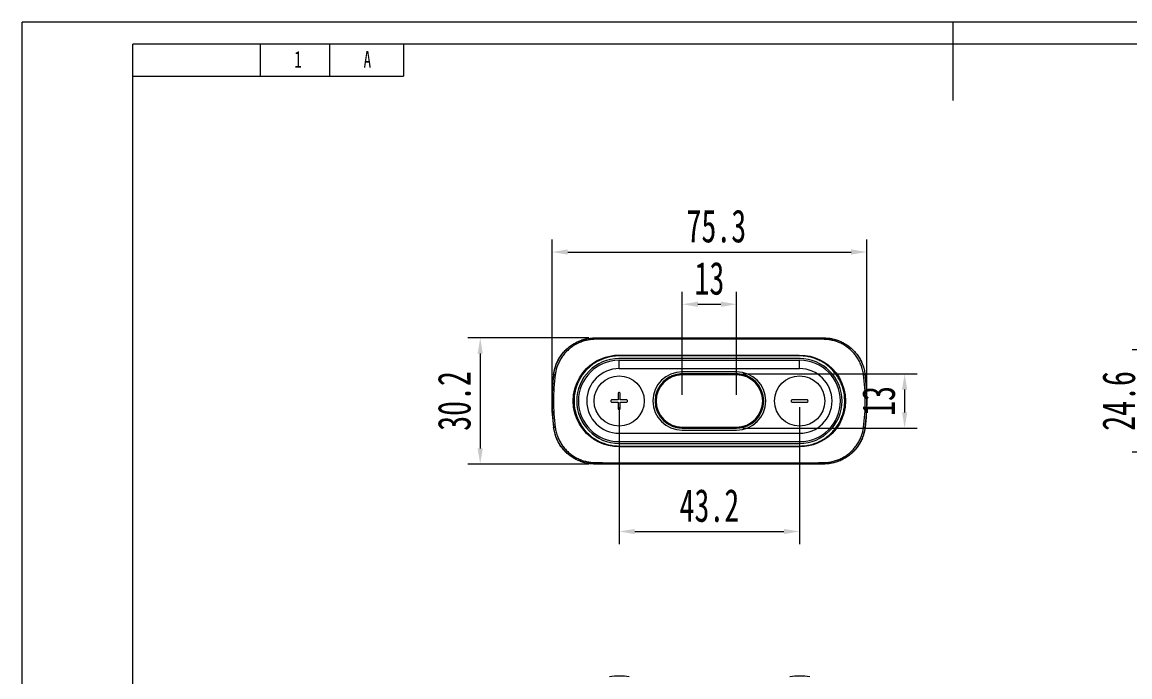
# Model space of a CAD drawing. Header units: millimetres. Extents: x 37 to 3702, y -325 to 1382.
# Drawn here: x 2699.8 to 2964.9, y -163.7 to -6.9 of the extents above; entities that cross this region are included whole.
import ezdxf

# ---------------------------------------------------------------- set-up
doc = ezdxf.new("R2010")
doc.units = ezdxf.units.MM
doc.header["$PDSIZE"] = -1
doc.layers.get('0').update_dxf_attribs({"lineweight": 20})
for name, color, linetype, lineweight in [('2细线层', 4, 'Continuous', 0), ('AM_5', 3, 'Continuous', 25), ('图框层', 7, 'Continuous', 15)]:
    doc.layers.add(name, color=color, linetype=linetype, lineweight=lineweight)
doc.layers.add('5剖面线层', color=2, linetype='Continuous')
doc.styles.add('标准', font='', dxfattribs={"width": 0.667})
doc.styles.get('标准').set_extended_font_data('SimSun')
doc.dimstyles.new('标准$0', dxfattribs={"dimscale": 1.5, "dimtxt": 5.25, "dimasz": 2.5, "dimexe": 2, "dimexo": 1, "dimgap": 1.5, "dimtad": 1, "dimdec": 1, "dimdsep": 46, "dimtxsty": '标准', "dimcen": 2.5, "dimadec": 0, "dimazin": 0, "dimtfac": 0.714286, "dimtdec": 1, "dimtmove": 0, "dimatfit": 3, "dimfxl": 0, "dimtolj": 1, "dimtzin": 0, "dimlwd": 15, "dimlwe": 15, "dimarcsym": 0})

# ---------------------------------------------------------------- blocks, each defined once
blk = doc.blocks.new('*D129')
at = {"layer": 'AM_5', "color": 0, "linetype": 'Continuous', "lineweight": 15, "transparency": 16777216}
for p, q in [((2826.6, -96.13), (2826.6, -58.95)), ((2901.94, -96.13), (2901.94, -58.95)), ((2830.35, -61.95), (2898.19, -61.95))]:
    blk.add_line(p, q, dxfattribs=at)
at = {"layer": 'AM_5', "color": 0, "transparency": 16777216}
for points in [[(2830.35, -61.32), (2830.35, -62.57), (2826.6, -61.95)], [(2898.19, -61.32), (2898.19, -62.57), (2901.94, -61.95)]]:
    blk.add_solid(points, dxfattribs=at)
at = {"layer": 'Defpoints', "color": 0, "transparency": 16777216}
for p in [(2901.94, -61.95), (2826.6, -97.63), (2901.94, -97.63)]:
    blk.add_point(p, dxfattribs=at)
at = {"layer": 'AM_5', "color": 0, "lineweight": 20, "transparency": 16777216, "insert": (2865.93, -55.76), "char_height": 7.875, "attachment_point": 5, "style": '标准'}
blk.add_mtext('\\A1;75.3', dxfattribs=at)
blk = doc.blocks.new('*D130')
at = {"layer": 'AM_5', "color": 0, "linetype": 'Continuous', "lineweight": 15, "transparency": 16777216}
for p, q in [((2835.43, -82.51), (2806.42, -82.51)), ((2809.42, -86.26), (2809.42, -109)), ((2835.43, -112.75), (2806.42, -112.75))]:
    blk.add_line(p, q, dxfattribs=at)
at = {"layer": 'AM_5', "color": 0, "transparency": 16777216}
for points in [[(2808.79, -86.26), (2810.04, -86.26), (2809.42, -82.51)], [(2808.79, -109), (2810.04, -109), (2809.42, -112.75)]]:
    blk.add_solid(points, dxfattribs=at)
at = {"layer": 'Defpoints', "color": 0, "transparency": 16777216}
for p in [(2836.93, -82.51), (2809.42, -112.75), (2836.93, -112.75)]:
    blk.add_point(p, dxfattribs=at)
at = {"layer": 'AM_5', "color": 0, "lineweight": 20, "transparency": 16777216, "insert": (2803.23, -97.63), "char_height": 7.875, "attachment_point": 5, "rotation": 90, "style": '标准'}
blk.add_mtext('\\A1;30.2', dxfattribs=at)
blk = doc.blocks.new('*D133')
at = {"layer": 'AM_5', "color": 0, "linetype": 'Continuous', "lineweight": 15, "transparency": 16777216}
for p, q in [((2842.67, -99.13), (2842.67, -131.9)), ((2885.87, -99.13), (2885.87, -131.9)), ((2846.42, -128.9), (2882.12, -128.9))]:
    blk.add_line(p, q, dxfattribs=at)
at = {"layer": 'AM_5', "color": 0, "transparency": 16777216}
for points in [[(2846.42, -128.28), (2846.42, -129.53), (2842.67, -128.9)], [(2882.12, -128.28), (2882.12, -129.53), (2885.87, -128.9)]]:
    blk.add_solid(points, dxfattribs=at)
at = {"layer": 'Defpoints', "color": 0, "transparency": 16777216}
for p in [(2842.67, -97.63), (2885.87, -97.63), (2885.87, -128.9)]:
    blk.add_point(p, dxfattribs=at)
at = {"layer": 'AM_5', "color": 0, "lineweight": 20, "transparency": 16777216, "insert": (2864.27, -122.71), "char_height": 7.875, "attachment_point": 5, "style": '标准'}
blk.add_mtext('\\A1;43.2', dxfattribs=at)
blk = doc.blocks.new('*D167')
at = {"layer": 'AM_5', "color": 0, "linetype": 'Continuous', "lineweight": 15, "transparency": 16777216}
for p, q in [((3020.12, -85.34), (2965.46, -85.34)), ((2968.46, -89.09), (2968.46, -106.16)), ((3020.12, -109.91), (2965.46, -109.91))]:
    blk.add_line(p, q, dxfattribs=at)
at = {"layer": 'AM_5', "color": 0, "transparency": 16777216}
for points in [[(2967.84, -89.09), (2969.09, -89.09), (2968.46, -85.34)], [(2967.84, -106.16), (2969.09, -106.16), (2968.46, -109.91)]]:
    blk.add_solid(points, dxfattribs=at)
at = {"layer": 'Defpoints', "color": 0, "transparency": 16777216}
for p in [(3021.62, -85.34), (2968.46, -109.91), (3021.62, -109.91)]:
    blk.add_point(p, dxfattribs=at)
at = {"layer": 'AM_5', "color": 0, "lineweight": 20, "transparency": 16777216, "insert": (2962.28, -97.63), "char_height": 7.875, "attachment_point": 5, "rotation": 90, "style": '标准'}
blk.add_mtext('\\A1;24.6', dxfattribs=at)
blk = doc.blocks.new('*D174')
at = {"color": 0, "linetype": 'Continuous', "lineweight": 15, "transparency": 16777216}
for p, q in [((2872.27, -91.14), (2914, -91.14)), ((2911, -94.89), (2911, -100.37)), ((2872.27, -104.12), (2914, -104.12))]:
    blk.add_line(p, q, dxfattribs=at)
at = {"color": 0, "transparency": 16777216}
for points in [[(2910.38, -94.89), (2911.63, -94.89), (2911, -91.14)], [(2910.38, -100.37), (2911.63, -100.37), (2911, -104.12)]]:
    blk.add_solid(points, dxfattribs=at)
at = {"layer": 'Defpoints', "color": 0, "transparency": 16777216}
for p in [(2870.77, -91.14), (2870.77, -104.12), (2911, -104.12)]:
    blk.add_point(p, dxfattribs=at)
at = {"color": 0, "transparency": 16777216, "insert": (2904.81, -97.63), "char_height": 7.875, "attachment_point": 5, "rotation": 90, "style": '标准'}
blk.add_mtext('\\A1;13', dxfattribs=at)
blk = doc.blocks.new('*D175')
at = {"color": 0, "linetype": 'Continuous', "lineweight": 15, "transparency": 16777216}
for p, q in [((2857.77, -96.13), (2857.77, -71.46)), ((2870.77, -96.13), (2870.77, -71.46)), ((2861.52, -74.46), (2867.02, -74.46))]:
    blk.add_line(p, q, dxfattribs=at)
at = {"color": 0, "transparency": 16777216}
for points in [[(2861.52, -73.84), (2861.52, -75.09), (2857.77, -74.46)], [(2867.02, -73.84), (2867.02, -75.09), (2870.77, -74.46)]]:
    blk.add_solid(points, dxfattribs=at)
at = {"layer": 'Defpoints', "color": 0, "transparency": 16777216}
for p in [(2870.77, -74.46), (2857.77, -97.63), (2870.77, -97.63)]:
    blk.add_point(p, dxfattribs=at)
at = {"color": 0, "transparency": 16777216, "insert": (2864.27, -68.28), "char_height": 7.875, "attachment_point": 5, "style": '标准'}
blk.add_mtext('\\A1;13', dxfattribs=at)

msp = doc.modelspace()

# ---------------------------------------------------------------- linework, layer by layer
at = {"color": 7, "lineweight": 20}
for p, q in [((2836.93, -82.51), (2836.93, -82.53)), ((2836.93, -82.51), (2891.6, -82.51)), ((2891.6, -82.51), (2891.6, -82.53)), ((2885.87, -87.48), (2842.67, -87.48)), ((2842.67, -87.88), (2885.87, -87.88)), ((2842.67, -89.88), (2842.67, -87.88)), ((2842.67, -89.88), (2885.87, -89.88)), ((2885.87, -89.88), (2885.87, -87.88)), ((2826.99, -91.29), (2827.01, -91.29)), ((2854.77, -91.86), (2854.77, -91.89)), ((2870.77, -90.63), (2857.77, -90.63)), ((2859.27, -91.13), (2857.77, -91.14)), ((2870.77, -91.13), (2857.77, -91.13)), ((2857.77, -91.18), (2857.77, -91.14)), ((2857.77, -91.18), (2870.77, -91.18)), ((2857.77, -91.18), (2857.77, -91.38)), ((2870.77, -91.38), (2857.77, -91.38)), ((2870.77, -91.14), (2869.27, -91.13)), ((2870.77, -91.18), (2870.77, -91.14)), ((2870.77, -91.18), (2870.77, -91.38)), ((2873.77, -91.86), (2873.77, -91.89)), ((2901.54, -91.29), (2901.52, -91.29)), ((2842.4, -97.36), (2840.91, -97.36)), ((2840.91, -97.9), (2842.4, -97.9)), ((2842.4, -95.87), (2842.4, -97.36)), ((2842.4, -97.9), (2842.4, -99.38)), ((2842.94, -97.36), (2842.94, -95.87)), ((2844.42, -97.36), (2842.94, -97.36)), ((2842.94, -97.9), (2844.42, -97.9)), ((2842.94, -99.38), (2842.94, -97.9)), ((2851.64, -95.53), (2851.61, -95.53)), ((2876.89, -95.53), (2876.92, -95.53)), ((2876.95, -95.63), (2876.92, -95.63)), ((2887.62, -97.36), (2884.11, -97.36)), ((2884.11, -97.9), (2887.62, -97.9)), ((2851.58, -99.63), (2851.61, -99.63)), ((2851.61, -99.73), (2851.64, -99.73)), ((2876.92, -99.73), (2876.89, -99.73)), ((2854.77, -103.37), (2854.77, -103.4)), ((2873.77, -103.37), (2873.77, -103.4)), ((2826.99, -103.97), (2827.01, -103.97)), ((2842.67, -105.38), (2842.67, -107.38)), ((2842.67, -105.38), (2885.87, -105.38)), ((2857.77, -103.88), (2857.77, -104.08)), ((2857.77, -103.88), (2870.77, -103.88)), ((2870.77, -104.08), (2857.77, -104.08)), ((2857.77, -104.08), (2857.77, -104.12)), ((2857.77, -104.12), (2859.27, -104.13)), ((2857.77, -104.13), (2870.77, -104.13)), ((2857.77, -104.63), (2870.77, -104.63)), ((2869.27, -104.13), (2870.77, -104.12)), ((2870.77, -103.88), (2870.77, -104.08)), ((2870.77, -104.08), (2870.77, -104.12)), ((2885.87, -105.38), (2885.87, -107.38)), ((2901.54, -103.97), (2901.52, -103.97)), ((2842.67, -107.38), (2885.87, -107.38)), ((2842.67, -107.78), (2885.87, -107.78)), ((2842.67, -107.78), (2842.67, -107.93)), ((2885.87, -107.78), (2885.87, -107.93)), ((2836.93, -112.75), (2836.93, -112.73)), ((2891.6, -112.75), (2836.93, -112.75)), ((2891.6, -112.75), (2891.6, -112.73))]:
    msp.add_line(p, q, dxfattribs=at)
at = {"color": 7, "lineweight": 20, "flags": 128}
for points in [[(2864.3, -86.63), (2869.7, -86.63), (2875.12, -86.63), (2880.5, -86.63), (2885.78, -86.63), (2887.16, -86.71), (2888.4, -86.93), (2889.58, -87.28), (2890.72, -87.76), (2891.77, -88.35), (2892.75, -89.05), (2893.65, -89.86), (2894.58, -90.92), (2895.37, -92.08), (2896, -93.35), (2896.47, -94.72), (2896.77, -96.16), (2896.87, -97.63), (2896.77, -99.1), (2896.47, -100.54), (2896, -101.9), (2895.37, -103.18), (2894.58, -104.34), (2893.65, -105.4), (2892.87, -106.11), (2892.03, -106.74), (2891.12, -107.29), (2890.16, -107.76), (2889.14, -108.13), (2888.1, -108.4), (2887, -108.57), (2885.78, -108.63), (2880.49, -108.63), (2875.1, -108.63), (2869.67, -108.63), (2864.27, -108.63), (2858.86, -108.63), (2853.43, -108.63), (2848.04, -108.63), (2842.76, -108.63), (2841.37, -108.55), (2840.13, -108.33), (2838.95, -107.98), (2837.81, -107.5), (2836.76, -106.91), (2835.78, -106.21), (2834.88, -105.4), (2833.95, -104.34), (2833.17, -103.18), (2832.53, -101.9), (2832.06, -100.54), (2831.76, -99.1), (2831.67, -97.63), (2831.76, -96.16), (2832.06, -94.72), (2832.53, -93.35), (2833.17, -92.08), (2833.95, -90.92), (2834.88, -89.86), (2835.66, -89.15), (2836.5, -88.52), (2837.41, -87.97), (2838.37, -87.5), (2839.39, -87.13), (2840.43, -86.86), (2841.53, -86.69), (2842.76, -86.63), (2848.04, -86.63), (2853.43, -86.63), (2858.86, -86.63), (2864.27, -86.63), (2864.3, -86.63)], [(2842.67, -87.33), (2842.67, -87.36), (2842.67, -87.42), (2842.67, -87.48)], [(2885.87, -87.33), (2885.87, -87.36), (2885.87, -87.42), (2885.87, -87.48)]]:
    msp.add_lwpolyline(points, dxfattribs=at)
at = {"color": 7, "lineweight": 20}
for centre in [(2842.67, -97.63), (2885.87, -97.63)]:
    msp.add_circle(centre, 6, dxfattribs=at)
for centre, radius, start, end in [((2843.67, -82.81), 6.74, 177.6155, 180.4556), ((2884.86, -82.81), 6.74, 359.5443, 2.385), ((2842.67, -97.63), 10.15, 90, 270), ((2885.87, -97.63), 10.15, 270, 90), ((2842.67, -97.63), 9.75, 90, 270), ((2842.67, -97.63), 7.75, 90, 270), ((2885.87, -97.63), 9.75, 270, 90), ((2885.87, -97.63), 7.75, 270, 90), ((2877.67, -97.63), 51.07, 172.8647, 187.1353), ((2825.75, -103.73), 12.5, 82.5895, 84.2195), ((2857.77, -97.63), 7, 90, 270), ((2857.77, -97.63), 6.5, 90, 270), ((2857.77, -97.63), 6.45, 90, 270), ((2857.77, -97.63), 6.25, 90, 270), ((2857.77, -97.63), 6.47, 104.3109, 162.0023), ((2870.77, -97.63), 7, 270, 90), ((2870.77, -97.63), 6.5, 270, 90), ((2870.77, -97.63), 6.45, 270, 90), ((2870.77, -97.63), 6.25, 270, 90), ((2870.77, -97.63), 6.47, 17.9977, 75.6891), ((2902.78, -103.73), 12.51, 95.781, 97.4104), ((2850.87, -97.63), 51.07, 352.8647, 7.1353), ((2857.77, -97.63), 6.47, 197.9977, 255.6891), ((2870.77, -97.63), 6.47, 284.3109, 342.0023), ((2825.75, -91.53), 12.51, 275.781, 277.4104), ((2902.78, -91.53), 12.5, 262.5895, 264.2195), ((2843.67, -112.45), 6.74, 179.5443, 182.385), ((2884.86, -112.45), 6.74, 357.6155, 0.4556), ((2842.67, -179.14), 15.6, 81.0348, 98.5711), ((2885.87, -179.14), 15.6, 81.0348, 98.5711)]:
    msp.add_arc(centre, radius, start, end, dxfattribs=at)
for centre, start_param, end_param in [((2857.82, -97.63), 1.579523, 1.829015), ((2870.71, -97.63), 1.312578, 1.562069), ((2857.82, -97.63), 4.45417, 4.703662), ((2870.71, -97.63), 4.721116, 4.970608)]:
    msp.add_ellipse(centre, major_axis=(6.49, 0), ratio=0.999962, start_param=start_param, end_param=end_param, dxfattribs=at)
for points, knots in [([(2826.99, -91.29), (2827.03, -91.01), (2827.12, -90.45), (2827.36, -89.53), (2827.71, -88.56), (2828.22, -87.55), (2828.83, -86.6), (2829.55, -85.73), (2830.36, -84.94), (2831.25, -84.25), (2832.21, -83.67), (2833.24, -83.19), (2834.37, -82.82), (2835.61, -82.56), (2836.49, -82.53), (2836.93, -82.51)], [0, 0, 0, 0, 0.058618, 0.117236, 0.194938, 0.272888, 0.35059, 0.42827, 0.5062, 0.583882, 0.66152, 0.739407, 0.817047, 0.908523, 1, 1, 1, 1]), ([(2827.01, -91.29), (2827.01, -91.29), (2827.05, -90.98), (2827.15, -90.36), (2827.41, -89.39), (2827.8, -88.4), (2828.32, -87.4), (2828.95, -86.47), (2829.68, -85.61), (2830.5, -84.84), (2831.4, -84.16), (2832.38, -83.6), (2833.41, -83.14), (2834.52, -82.8), (2835.7, -82.58), (2836.52, -82.53), (2836.93, -82.53), (2836.93, -82.53)], [0, 0, 0, 0, 0.0000041, 0.0649491, 0.1298938, 0.2075051, 0.2853635, 0.3629745, 0.4406205, 0.5185149, 0.5961623, 0.6737832, 0.7516529, 0.8292758, 0.9146357, 0.9999959, 1, 1, 1, 1]), ([(2836.93, -82.86), (2836.53, -82.88), (2835.74, -82.92), (2834.6, -83.15), (2833.54, -83.49), (2832.54, -83.93), (2831.61, -84.48), (2830.74, -85.13), (2829.95, -85.87), (2829.25, -86.69), (2828.64, -87.59), (2828.14, -88.55), (2827.77, -89.51), (2827.5, -90.44), (2827.41, -91.03), (2827.36, -91.33)], [0, 0, 0, 0, 0.085479, 0.170953, 0.248583, 0.326452, 0.404075, 0.481679, 0.559526, 0.637128, 0.714698, 0.79251, 0.870082, 0.93504, 1, 1, 1, 1]), ([(2836.93, -82.53), (2838.62, -82.53), (2841.98, -82.53), (2848.7, -82.53), (2860.47, -82.53), (2872.94, -82.53), (2884.44, -82.53), (2889.21, -82.53), (2891.6, -82.53)], [0, 0, 0, 0, 0.092263, 0.184529, 0.369061, 0.738121, 0.86906, 1, 1, 1, 1]), ([(2891.6, -82.86), (2889.22, -82.85), (2884.44, -82.82), (2872.57, -82.84), (2859.91, -82.83), (2848.05, -82.83), (2841.69, -82.83), (2838.52, -82.85), (2836.93, -82.86)], [0, 0, 0, 0, 0.130961, 0.261929, 0.651384, 0.825691, 0.912845, 1, 1, 1, 1]), ([(2891.6, -82.51), (2891.88, -82.52), (2892.45, -82.53), (2893.38, -82.65), (2894.39, -82.89), (2895.46, -83.26), (2896.47, -83.75), (2897.43, -84.35), (2898.31, -85.06), (2899.1, -85.86), (2899.8, -86.75), (2900.4, -87.7), (2900.92, -88.78), (2901.32, -89.98), (2901.47, -90.85), (2901.54, -91.29)], [0, 0, 0, 0, 0.058618, 0.117236, 0.194946, 0.272905, 0.350616, 0.428299, 0.50623, 0.583914, 0.661523, 0.73938, 0.816991, 0.908495, 1, 1, 1, 1]), ([(2891.6, -82.53), (2891.6, -82.53), (2891.91, -82.53), (2892.54, -82.56), (2893.53, -82.69), (2894.56, -82.95), (2895.62, -83.35), (2896.62, -83.85), (2897.56, -84.47), (2898.43, -85.19), (2899.21, -86), (2899.89, -86.9), (2900.47, -87.87), (2900.96, -88.92), (2901.32, -90.07), (2901.47, -90.88), (2901.52, -91.29), (2901.52, -91.29)], [0, 0, 0, 0, 0.0000041, 0.0649504, 0.1298964, 0.2075027, 0.2853565, 0.3629631, 0.44061, 0.5185054, 0.5961537, 0.6737421, 0.7515785, 0.8291684, 0.9145819, 0.9999959, 1, 1, 1, 1]), ([(2901.17, -91.33), (2901.11, -90.94), (2900.97, -90.15), (2900.61, -89.06), (2900.14, -88.04), (2899.58, -87.11), (2898.93, -86.25), (2898.17, -85.47), (2897.34, -84.77), (2896.44, -84.17), (2895.47, -83.68), (2894.46, -83.3), (2893.46, -83.04), (2892.51, -82.9), (2891.9, -82.87), (2891.6, -82.86)], [0, 0, 0, 0, 0.085424, 0.170845, 0.248388, 0.326172, 0.403712, 0.481321, 0.559173, 0.636781, 0.714407, 0.792275, 0.869907, 0.934952, 1, 1, 1, 1]), ([(2864.27, -108.43), (2857.82, -108.43), (2851.38, -108.43), (2844.53, -108.43), (2843.92, -108.43), (2843.32, -108.43), (2842.92, -108.43), (2842.72, -108.43), (2842.11, -108.42), (2841.71, -108.39), (2840.92, -108.29), (2840.52, -108.22), (2839.34, -107.93), (2838.59, -107.66), (2837.52, -107.13), (2837.16, -106.93), (2836.48, -106.49), (2836.16, -106.25), (2835.23, -105.5), (2834.67, -104.93), (2833.67, -103.65), (2833.25, -102.97), (2832.74, -101.89), (2832.59, -101.52), (2832.32, -100.75), (2832.21, -100.36), (2831.95, -99.19), (2831.87, -98.4), (2831.87, -96.78), (2831.97, -95.99), (2832.23, -94.82), (2832.35, -94.43), (2832.61, -93.67), (2832.77, -93.3), (2833.29, -92.22), (2833.71, -91.54), (2834.72, -90.27), (2835.29, -89.71), (2836.22, -88.96), (2836.55, -88.72), (2837.23, -88.29), (2837.59, -88.1), (2838.67, -87.57), (2839.42, -87.3), (2840.6, -87.03), (2841, -86.96), (2841.79, -86.86), (2842.19, -86.84), (2842.79, -86.83), (2842.99, -86.83), (2843.39, -86.83), (2843.99, -86.83), (2850.99, -86.83), (2857.79, -86.83), (2870.58, -86.83), (2876.98, -86.83), (2884.18, -86.83), (2884.98, -86.83), (2885.98, -86.83), (2886.18, -86.84), (2886.58, -86.86), (2886.78, -86.87), (2887.38, -86.93), (2887.78, -87), (2888.57, -87.17), (2888.96, -87.28), (2889.73, -87.54), (2890.1, -87.69), (2890.83, -88.03), (2891.18, -88.22), (2891.87, -88.65), (2892.2, -88.88), (2893.16, -89.63), (2893.73, -90.19), (2894.49, -91.13), (2894.73, -91.46), (2895.17, -92.14), (2895.37, -92.49), (2895.72, -93.21), (2895.88, -93.58), (2896.16, -94.34), (2896.27, -94.73), (2896.55, -95.91), (2896.65, -96.71), (2896.66, -97.92), (2896.65, -98.33), (2896.56, -99.13), (2896.5, -99.53), (2896.33, -100.31), (2896.22, -100.7), (2895.97, -101.46), (2895.81, -101.84), (2895.3, -102.94), (2894.88, -103.62), (2894.14, -104.58), (2893.87, -104.89), (2893.3, -105.47), (2893.01, -105.74), (2892.38, -106.24), (2892.06, -106.48), (2891.38, -106.92), (2891.03, -107.12), (2889.94, -107.66), (2889.19, -107.93), (2888.01, -108.22), (2887.61, -108.29), (2886.81, -108.39), (2886.4, -108.42), (2885.8, -108.43), (2885.6, -108.43), (2885.2, -108.43), (2884.59, -108.43), (2880.77, -108.43), (2877.15, -108.43), (2872.32, -108.43), (2870.71, -108.43), (2867.49, -108.43), (2865.88, -108.43), (2864.27, -108.43)], [0, 0, 0, 0, 0.125, 0.125, 0.132812, 0.136719, 0.136719, 0.140625, 0.140625, 0.148437, 0.148437, 0.15625, 0.15625, 0.171875, 0.171875, 0.179687, 0.179687, 0.1875, 0.1875, 0.203125, 0.203125, 0.21875, 0.21875, 0.226562, 0.226562, 0.234375, 0.234375, 0.25, 0.25, 0.265625, 0.265625, 0.273437, 0.273437, 0.28125, 0.28125, 0.296875, 0.296875, 0.3125, 0.3125, 0.320312, 0.320312, 0.328125, 0.328125, 0.34375, 0.34375, 0.351562, 0.351562, 0.359375, 0.359375, 0.363281, 0.363281, 0.367187, 0.375, 0.5, 0.5, 0.625, 0.625, 0.640625, 0.640625, 0.644531, 0.644531, 0.648437, 0.648437, 0.65625, 0.65625, 0.664062, 0.664062, 0.671875, 0.671875, 0.679687, 0.679687, 0.6875, 0.6875, 0.703125, 0.703125, 0.710937, 0.710937, 0.71875, 0.71875, 0.726562, 0.726562, 0.734375, 0.734375, 0.75, 0.75, 0.757812, 0.757812, 0.765625, 0.765625, 0.773437, 0.773437, 0.78125, 0.78125, 0.796875, 0.796875, 0.804687, 0.804687, 0.8125, 0.8125, 0.820312, 0.820312, 0.828125, 0.828125, 0.84375, 0.84375, 0.851562, 0.851562, 0.859375, 0.859375, 0.863281, 0.863281, 0.867188, 0.875, 0.9375, 0.9375, 0.96875, 0.96875, 1, 1, 1, 1]), ([(2827.01, -103.97), (2826.89, -102.93), (2826.67, -100.84), (2826.58, -97.67), (2826.67, -94.48), (2826.89, -92.35), (2827.01, -91.29)], [0, 0, 0, 0, 0.247586, 0.496117, 0.747563, 1, 1, 1, 1]), ([(2827.36, -91.33), (2827.24, -92.36), (2827.01, -94.44), (2826.92, -97.59), (2827, -100.76), (2827.24, -102.87), (2827.36, -103.93)], [0, 0, 0, 0, 0.2472919, 0.4956638, 0.7472849, 1, 1, 1, 1]), ([(2901.17, -103.93), (2901.29, -102.9), (2901.52, -100.82), (2901.61, -97.67), (2901.53, -94.5), (2901.29, -92.39), (2901.17, -91.33)], [0, 0, 0, 0, 0.247292, 0.495664, 0.747285, 1, 1, 1, 1]), ([(2901.52, -91.29), (2901.64, -92.33), (2901.86, -94.42), (2901.95, -97.59), (2901.87, -100.78), (2901.64, -102.91), (2901.52, -103.97)], [0, 0, 0, 0, 0.247586, 0.496117, 0.747563, 1, 1, 1, 1]), ([(2840.91, -97.36), (2840.84, -97.36), (2840.77, -97.39), (2840.67, -97.49), (2840.64, -97.56), (2840.64, -97.7), (2840.67, -97.77), (2840.77, -97.87), (2840.84, -97.9), (2840.91, -97.9)], [0, 0, 0, 0, 0.25, 0.25, 0.5, 0.5, 0.75, 0.75, 1, 1, 1, 1]), ([(2842.94, -95.87), (2842.94, -95.8), (2842.91, -95.73), (2842.81, -95.63), (2842.74, -95.6), (2842.6, -95.6), (2842.52, -95.63), (2842.42, -95.73), (2842.4, -95.8), (2842.4, -95.87)], [0, 0, 0, 0, 0.25, 0.25, 0.5, 0.5, 0.75, 0.75, 1, 1, 1, 1]), ([(2844.42, -97.9), (2844.49, -97.9), (2844.56, -97.87), (2844.66, -97.77), (2844.69, -97.7), (2844.69, -97.56), (2844.66, -97.49), (2844.56, -97.39), (2844.49, -97.36), (2844.42, -97.36)], [0, 0, 0, 0, 0.25, 0.25, 0.5, 0.5, 0.75, 0.75, 1, 1, 1, 1]), ([(2884.11, -97.36), (2884.04, -97.36), (2883.97, -97.39), (2883.87, -97.49), (2883.84, -97.56), (2883.84, -97.7), (2883.87, -97.77), (2883.97, -97.87), (2884.04, -97.9), (2884.11, -97.9)], [0, 0, 0, 0, 0.25, 0.25, 0.5, 0.5, 0.75, 0.75, 1, 1, 1, 1]), ([(2887.62, -97.9), (2887.69, -97.9), (2887.76, -97.87), (2887.86, -97.77), (2887.89, -97.7), (2887.89, -97.56), (2887.86, -97.49), (2887.76, -97.39), (2887.69, -97.36), (2887.62, -97.36)], [0, 0, 0, 0, 0.25, 0.25, 0.5, 0.5, 0.75, 0.75, 1, 1, 1, 1]), ([(2842.4, -99.38), (2842.4, -99.46), (2842.42, -99.53), (2842.52, -99.63), (2842.59, -99.65), (2842.74, -99.65), (2842.81, -99.63), (2842.91, -99.52), (2842.94, -99.46), (2842.94, -99.38)], [0, 0, 0, 0, 0.25, 0.25, 0.5, 0.5, 0.75, 0.75, 1, 1, 1, 1]), ([(2836.93, -112.75), (2836.65, -112.74), (2836.09, -112.73), (2835.15, -112.61), (2834.14, -112.37), (2833.07, -112), (2832.06, -111.51), (2831.1, -110.9), (2830.22, -110.2), (2829.43, -109.4), (2828.73, -108.51), (2828.13, -107.56), (2827.62, -106.48), (2827.21, -105.28), (2827.06, -104.41), (2826.99, -103.97)], [0, 0, 0, 0, 0.0586179, 0.1172358, 0.1949463, 0.2729051, 0.3506163, 0.4282988, 0.50623, 0.5839136, 0.6615231, 0.7393804, 0.8169909, 0.9084952, 1, 1, 1, 1]), ([(2836.93, -112.73), (2836.93, -112.73), (2836.62, -112.73), (2835.99, -112.7), (2835, -112.56), (2833.97, -112.31), (2832.91, -111.91), (2831.91, -111.41), (2830.97, -110.79), (2830.1, -110.07), (2829.32, -109.26), (2828.64, -108.36), (2828.06, -107.39), (2827.58, -106.34), (2827.21, -105.19), (2827.06, -104.38), (2827.01, -103.97), (2827.01, -103.97)], [0, 0, 0, 0, 0.000004, 0.06495, 0.129896, 0.207503, 0.285356, 0.362963, 0.44061, 0.518505, 0.596154, 0.673742, 0.751579, 0.829168, 0.914582, 0.999996, 1, 1, 1, 1]), ([(2827.36, -103.93), (2827.43, -104.32), (2827.56, -105.1), (2827.92, -106.2), (2828.39, -107.22), (2828.95, -108.15), (2829.61, -109.01), (2830.36, -109.79), (2831.19, -110.49), (2832.09, -111.09), (2833.06, -111.58), (2834.07, -111.96), (2835.07, -112.21), (2836.02, -112.36), (2836.63, -112.39), (2836.93, -112.4)], [0, 0, 0, 0, 0.085424, 0.170845, 0.248388, 0.326172, 0.403712, 0.481321, 0.559173, 0.636781, 0.714407, 0.792275, 0.869907, 0.934952, 1, 1, 1, 1]), ([(2891.6, -112.4), (2892, -112.38), (2892.79, -112.34), (2893.93, -112.11), (2895, -111.77), (2895.99, -111.33), (2896.92, -110.78), (2897.79, -110.13), (2898.58, -109.39), (2899.28, -108.57), (2899.89, -107.67), (2900.39, -106.71), (2900.77, -105.75), (2901.03, -104.82), (2901.12, -104.23), (2901.17, -103.93)], [0, 0, 0, 0, 0.085479, 0.170953, 0.248583, 0.326452, 0.404075, 0.481679, 0.559526, 0.637128, 0.714698, 0.79251, 0.870082, 0.93504, 1, 1, 1, 1]), ([(2901.52, -103.97), (2901.52, -103.97), (2901.49, -104.28), (2901.38, -104.9), (2901.12, -105.87), (2900.73, -106.86), (2900.21, -107.86), (2899.58, -108.79), (2898.85, -109.65), (2898.03, -110.42), (2897.13, -111.09), (2896.15, -111.66), (2895.12, -112.11), (2894.01, -112.46), (2892.83, -112.68), (2892.01, -112.73), (2891.6, -112.73), (2891.6, -112.73)], [0, 0, 0, 0, 0.000004, 0.064949, 0.129894, 0.207505, 0.285363, 0.362975, 0.44062, 0.518515, 0.596162, 0.673783, 0.751653, 0.829276, 0.914636, 0.999996, 1, 1, 1, 1]), ([(2901.54, -103.97), (2901.5, -104.25), (2901.41, -104.81), (2901.18, -105.73), (2900.82, -106.7), (2900.32, -107.71), (2899.7, -108.66), (2898.99, -109.53), (2898.18, -110.32), (2897.28, -111.01), (2896.32, -111.59), (2895.29, -112.07), (2894.16, -112.44), (2892.92, -112.7), (2892.04, -112.73), (2891.6, -112.75)], [0, 0, 0, 0, 0.058618, 0.117236, 0.194938, 0.272888, 0.35059, 0.42827, 0.5062, 0.583882, 0.66152, 0.739407, 0.817047, 0.908523, 1, 1, 1, 1]), ([(2836.93, -112.4), (2839.32, -112.41), (2844.09, -112.44), (2855.96, -112.42), (2868.62, -112.43), (2880.48, -112.42), (2886.84, -112.44), (2890.01, -112.41), (2891.6, -112.4)], [0, 0, 0, 0, 0.130961, 0.261929, 0.651384, 0.825691, 0.912847, 1, 1, 1, 1]), ([(2891.6, -112.73), (2889.92, -112.73), (2886.55, -112.73), (2879.83, -112.73), (2868.06, -112.73), (2855.59, -112.73), (2844.09, -112.73), (2839.32, -112.73), (2836.93, -112.73)], [0, 0, 0, 0, 0.092263, 0.184529, 0.369061, 0.738121, 0.86906, 1, 1, 1, 1])]:
    msp.add_open_spline(points, degree=3, knots=knots, dxfattribs=at)
at = {"layer": '2细线层', "color": 7, "lineweight": 20}
for p, q in [((2699.78, -321.83), (2699.78, -6.87)), ((3145.19, -6.87), (2699.78, -6.87)), ((2756.74, -12.14), (2756.74, -19.77)), ((2773.33, -12.17), (2773.33, -19.8)), ((2791.03, -12.17), (2791.03, -19.8)), ((2726.29, -19.8), (2777.84, -19.8)), ((2777.84, -19.8), (2791.03, -19.8))]:
    msp.add_line(p, q, dxfattribs=at)
at = {"layer": '5剖面线层', "color": 7, "lineweight": 20}
msp.add_line((2922.53, -6.87), (2922.53, -25.64), dxfattribs=at)
at = {"layer": '图框层', "color": 7, "lineweight": 20}
for p in [(2726.29, -316.53), (3139.89, -12.17)]:
    msp.add_line(p, (2726.29, -12.17), dxfattribs=at)

# ---------------------------------------------------------------- texts
at = {"color": 7, "lineweight": 20, "style": '标准', "width": 0.667}
for s, p in [('1', (2764.91, -17.76)), ('A', (2781.5, -17.76))]:
    msp.add_text(s, height=3.98, dxfattribs=at).set_placement(p)

# ---------------------------------------------------------------- dimensions: what is measured, and where the dimension line sits
dim = msp.add_linear_dim(base=(2870.77, -74.46), p1=(2857.77, -97.63), p2=(2870.77, -97.63), dimstyle='标准$0', override={"dimarcsym": 1})
dim.commit()
dim.dimension.update_dxf_attribs({"geometry": '*D175', "text_midpoint": (2864.27, -68.28)})
dim = msp.add_linear_dim(base=(2911, -104.12), p1=(2870.77, -91.14), p2=(2870.77, -104.12), angle=90, dimstyle='标准$0', override={"dimarcsym": 1})
dim.commit()
dim.dimension.update_dxf_attribs({"geometry": '*D174', "text_midpoint": (2904.81, -97.63)})
at = {"layer": 'AM_5', "color": 7, "lineweight": 20}
dim = msp.add_linear_dim(base=(2901.94, -61.95), p1=(2826.6, -97.63), p2=(2901.94, -97.63), dimstyle='标准$0', dxfattribs=at)
dim.commit()
dim.dimension.update_dxf_attribs({"geometry": '*D129', "text_midpoint": (2865.93, -61.95), "dimtype": 160})
for base, p1, p2, picture, middle in [((2809.42, -112.75), (2836.93, -82.51), (2836.93, -112.75), '*D130', (2803.23, -97.63)), ((2968.46, -109.91), (3021.62, -85.34), (3021.62, -109.91), '*D167', (2962.28, -97.63))]:
    dim = msp.add_linear_dim(base=base, p1=p1, p2=p2, angle=90, dimstyle='标准$0', dxfattribs=at)
    dim.commit()
    dim.dimension.update_dxf_attribs({"geometry": picture, "text_midpoint": middle})
dim = msp.add_linear_dim(base=(2885.87, -128.9), p1=(2842.67, -97.63), p2=(2885.87, -97.63), dimstyle='标准$0', dxfattribs=at)
dim.commit()
dim.dimension.update_dxf_attribs({"geometry": '*D133', "text_midpoint": (2864.27, -122.71)})

doc.saveas('drawing.dxf')
